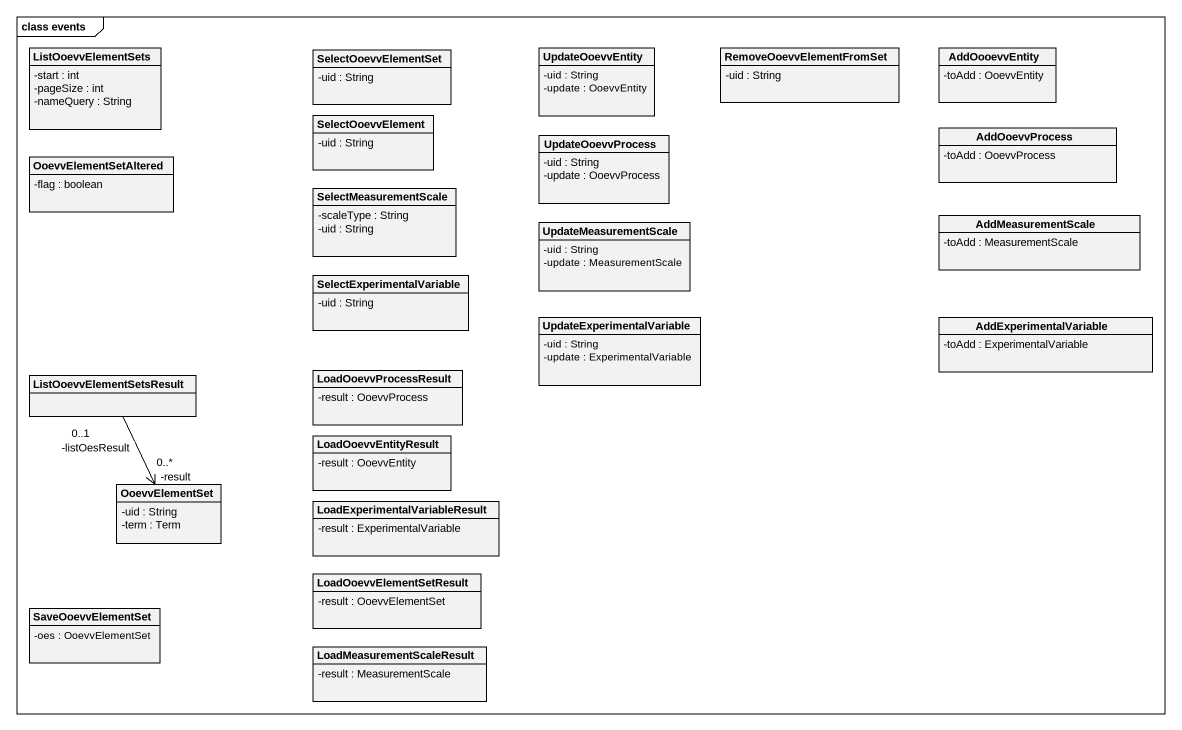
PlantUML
@startuml
mainframe class events
hide circle
hide empty members
skinparam classAttributeIconSize 0
class ListOoevvElementSets {
  -start : int
  -pageSize : int
  -nameQuery : String
}
class SelectOoevvElementSet {
  -uid : String
}
class UpdateOoevvEntity {
  -uid : String
  -update : OoevvEntity
}
class RemoveOoevvElementFromSet {
  -uid : String
}
class AddOooevvEntity {
  -toAdd : OoevvEntity
}
class SelectOoevvElement {
  -uid : String
}
class AddOoevvProcess {
  -toAdd : OoevvProcess
}
class OoevvElementSetAltered {
  -flag : boolean
}
class UpdateOoevvProcess {
  -uid : String
  -update : OoevvProcess
}
class SelectMeasurementScale {
  -scaleType : String
  -uid : String
}
class AddMeasurementScale {
  -toAdd : MeasurementScale
}
class UpdateMeasurementScale {
  -uid : String
  -update : MeasurementScale
}
class SelectExperimentalVariable {
  -uid : String
}
class UpdateExperimentalVariable {
  -uid : String
  -update : ExperimentalVariable
}
class AddExperimentalVariable {
  -toAdd : ExperimentalVariable
}
class ListOoevvElementSetsResult
class LoadOoevvProcessResult {
  -result : OoevvProcess
}
class LoadOoevvEntityResult {
  -result : OoevvEntity
}
class OoevvElementSet {
  -uid : String
  -term : Term
}
class "LoadExperimentalVariableResult" as LoadExperimentalVariableResu {
  -result : ExperimentalVariable
}
class LoadOoevvElementSetResult {
  -result : OoevvElementSet
}
class SaveOoevvElementSet {
  -oes : OoevvElementSet
}
class LoadMeasurementScaleResult {
  -result : MeasurementScale
}
ListOoevvElementSetsResult "-listOesResult\n0..1" --> "-result\n0..*" OoevvElementSet
@enduml
